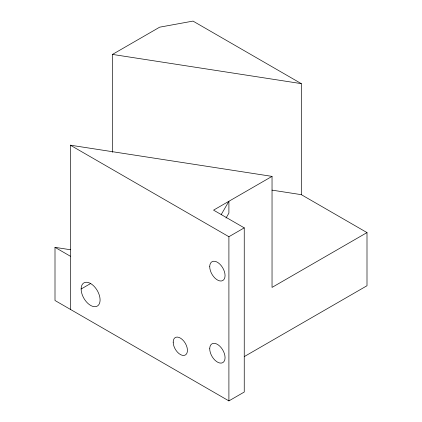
<?xml version="1.0" encoding="UTF-8"?>
<svg xmlns="http://www.w3.org/2000/svg" width="422" height="422" viewBox="0 0 422 422"><rect width="100%" height="100%" fill="white"/><g stroke="black" fill="none" stroke-linecap="round" stroke-linejoin="round"><path stroke-width="0.63" d="M221.228 214.571L228.903 201.283L228.903 213.094L226.023 218.079M112.468 152.31L112.468 54.417L159.658 27.177L193.002 21.1L301.313 83.635L301.313 194.663L366.998 232.585L366.998 285.736L244.306 356.569M366.998 232.585L272.037 287.408L272.037 176.38L213.558 210.14L244.243 227.859L244.243 392.043L228.903 400.9L55.002 300.501L55.002 247.35L70.564 249.755M81.135 289.012A13.404 7.738 60 0 1 95.351 287.741A13.404 7.738 60 0 1 95.351 306.694A13.404 7.738 60 0 1 81.135 289.012L90.793 283.431M70.347 309.363L70.347 145.179L228.903 236.716L244.243 227.859M112.468 54.417L301.313 83.635M70.347 145.179L272.037 176.38M272.011 190.132L301.313 194.663M55.002 247.35L70.347 256.207M228.903 236.716L228.903 400.9M173.189 342.158A10.075 5.818 60 0 0 183.876 355.451A10.075 5.818 60 0 0 183.876 341.203A10.075 5.818 60 0 0 173.189 342.158M209.723 266.688A10.851 6.267 60 0 0 221.228 281.005A10.851 6.267 60 0 0 221.228 265.66A10.851 6.267 60 0 0 209.723 266.688M209.723 348.783A10.851 6.267 60 0 0 221.228 363.099A10.851 6.267 60 0 0 221.228 347.754A10.851 6.267 60 0 0 209.723 348.783"/></g></svg>
